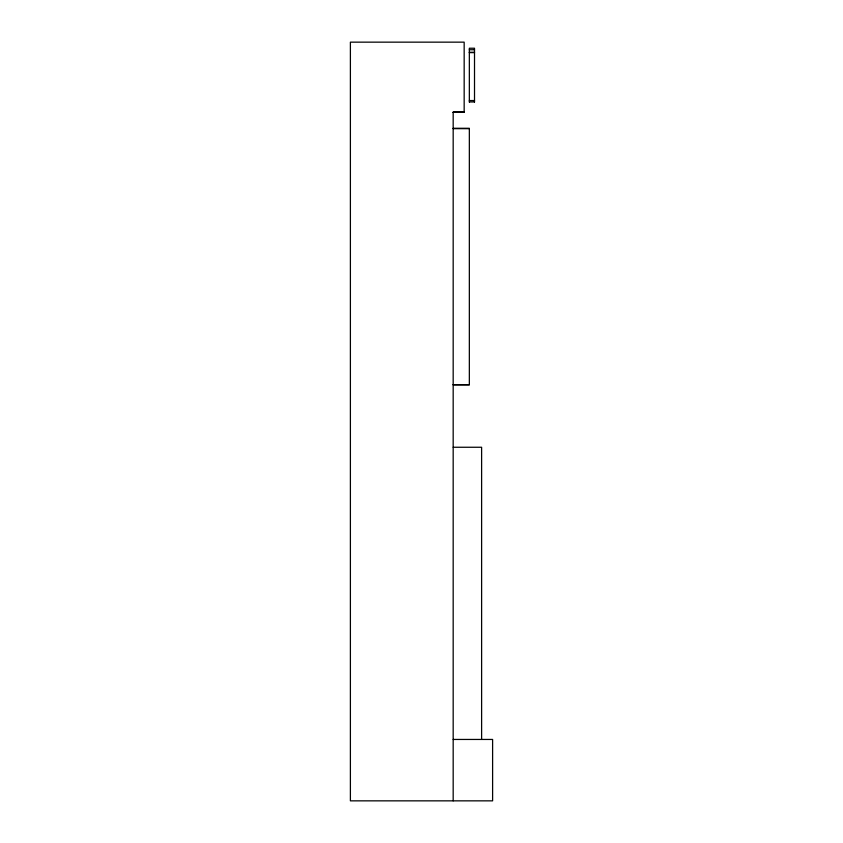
<?xml version="1.0" encoding="UTF-8"?>
<svg xmlns="http://www.w3.org/2000/svg" width="843" height="843" viewBox="0 0 843 843"><rect width="100%" height="100%" fill="white"/><g stroke="black" fill="none" stroke-linecap="round" stroke-linejoin="round"><path stroke-width="1.26" d="M469.34 49.748L474.514 49.748M469.34 52.277L474.514 52.277M469.34 52.624L474.514 52.624M469.34 100.549L474.514 100.549M469.34 101.95L474.514 101.95M453.176 112.288L464.166 112.13L453.176 112.098L453.176 800.85M453.176 112.309L464.166 112.309L464.166 42.15L350.393 42.15L350.393 800.85L492.607 800.85L492.607 739.448L453.176 739.448M453.176 128.273L469.34 128.284L469.34 384.872L453.176 384.872M453.176 128.663L469.34 128.673M453.176 384.661L469.34 384.661M453.176 447.254L481.616 447.254L481.616 739.448M474.514 102.024L474.514 48.23L469.34 48.23L469.34 102.024"/></g></svg>
